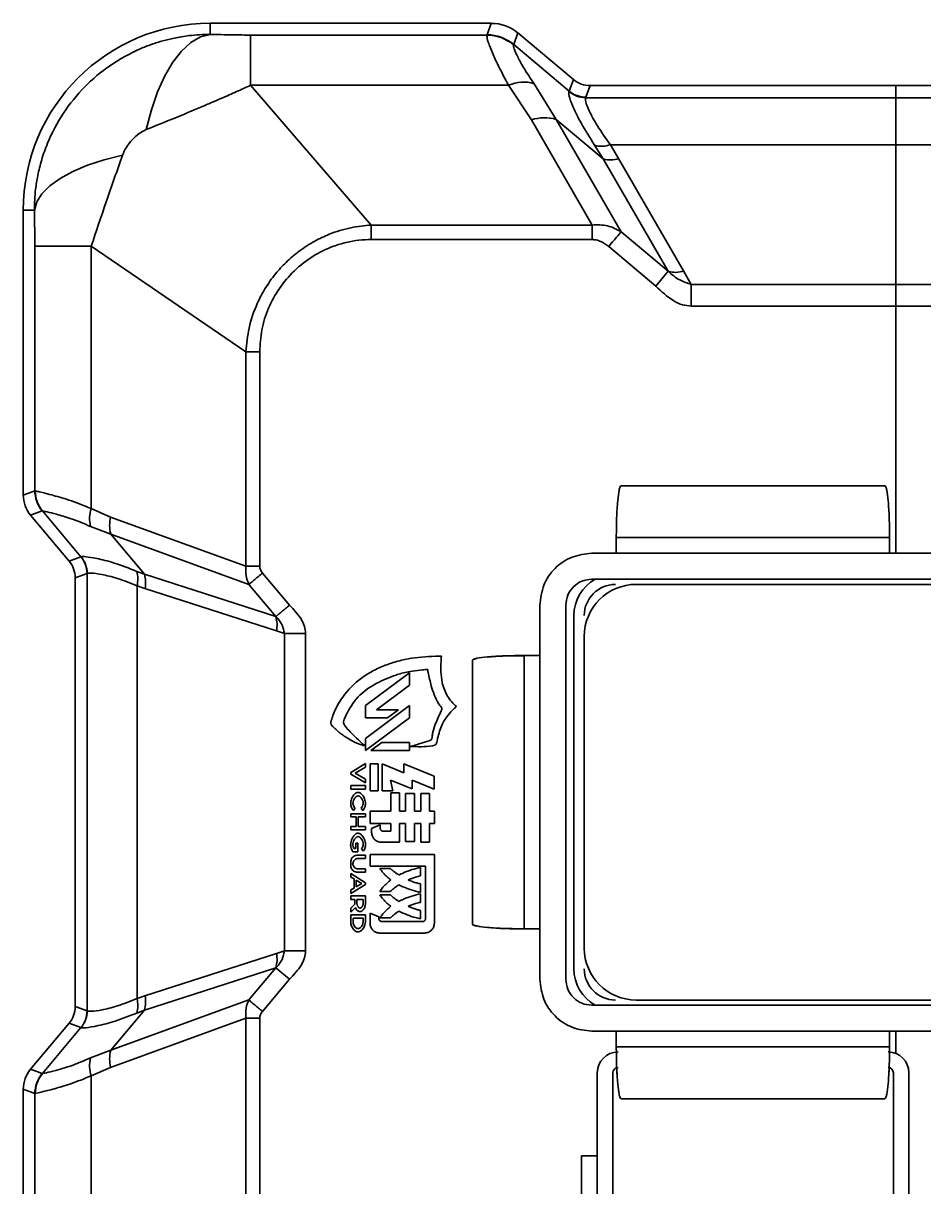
# Model space of a CAD drawing. Header units: millimetres. Extents: x 0 to 420, y 0 to 297.
# Drawn here: x 259.477 to 260.344, y 150.618 to 151.737 of the extents above; entities that cross this region are included whole.
import ezdxf

# ---------------------------------------------------------------- set-up
doc = ezdxf.new("R2010")
doc.units = ezdxf.units.MM

msp = doc.modelspace()

# ---------------------------------------------------------------- linework, layer by layer
at = {"color": 7, "linetype": 'Continuous', "lineweight": 35}
for p, q in [((259.657, 151.7266), (259.657, 151.7373)), ((259.9275, 151.7373), (259.657, 151.7373)), ((259.9234, 151.7262), (259.9275, 151.7373)), ((259.9491, 151.7168), (259.9532, 151.728)), ((260.0066, 151.6831), (259.9532, 151.728)), ((259.6959, 151.7259), (259.9233, 151.7259)), ((259.9234, 151.7262), (259.9233, 151.7259)), ((259.9491, 151.7168), (259.949, 151.7165)), ((260.0025, 151.672), (259.9491, 151.7168)), ((260.0025, 151.672), (260.0066, 151.6831)), ((259.812, 151.5431), (259.6959, 151.6776)), ((259.9441, 151.6776), (259.6959, 151.6776)), ((259.9661, 151.6443), (259.9441, 151.6776)), ((259.9899, 151.6448), (259.9688, 151.6791)), ((260.0023, 151.6716), (260.0025, 151.672)), ((260.0186, 151.6662), (260.0226, 151.6773)), ((260.0226, 151.6773), (260.317, 151.6773)), ((260.6115, 151.6773), (260.317, 151.6773)), ((260.317, 151.6657), (260.317, 151.6773)), ((260.317, 151.6773), (260.317, 151.6657)), ((260.0186, 151.6662), (260.0183, 151.6657)), ((260.317, 151.6657), (260.0183, 151.6657)), ((260.6158, 151.6657), (260.317, 151.6657)), ((260.317, 151.6204), (260.317, 151.6657)), ((260.317, 151.6657), (260.317, 151.6204)), ((260.0245, 151.5431), (259.9661, 151.6443)), ((260.0524, 151.5366), (259.9899, 151.6448)), ((260.0353, 151.6068), (259.9899, 151.6448)), ((260.0353, 151.6068), (260.027, 151.6199)), ((260.0421, 151.6204), (260.0501, 151.6071)), ((260.317, 151.6204), (260.0421, 151.6204)), ((260.317, 151.6204), (260.592, 151.6204)), ((260.317, 151.486), (260.317, 151.6204)), ((260.317, 151.6204), (260.317, 151.486)), ((260.0977, 151.4986), (260.0353, 151.6068)), ((260.0501, 151.6071), (260.1126, 151.4989)), ((259.477, 151.5573), (259.477, 151.2832)), ((259.4877, 151.5573), (259.477, 151.5573)), ((259.812, 151.5292), (259.812, 151.5431)), ((260.0245, 151.5431), (259.812, 151.5431)), ((260.0245, 151.5292), (260.0245, 151.5431)), ((260.0977, 151.4986), (260.0524, 151.5366)), ((260.0245, 151.5292), (259.812, 151.5292)), ((259.5425, 151.5227), (259.4882, 151.5227)), ((259.4882, 151.2873), (259.4882, 151.5227)), ((259.6914, 151.4212), (259.5425, 151.5227)), ((259.5425, 151.5227), (259.5425, 151.2703)), ((260.0858, 151.4844), (260.0405, 151.5224)), ((260.0858, 151.4844), (260.0977, 151.4986)), ((260.1126, 151.4989), (260.12, 151.486)), ((260.12, 151.4651), (260.12, 151.486)), ((260.317, 151.486), (260.12, 151.486)), ((260.317, 151.4651), (260.317, 151.486)), ((260.514, 151.486), (260.317, 151.486)), ((260.317, 151.486), (260.317, 151.4651)), ((260.317, 151.4651), (260.12, 151.4651)), ((260.317, 151.4651), (260.317, 151.2273)), ((260.514, 151.4651), (260.317, 151.4651)), ((260.317, 151.2273), (260.317, 151.4651)), ((259.7046, 151.4212), (259.6914, 151.4212)), ((259.6914, 151.4212), (259.6914, 151.2147)), ((259.7046, 151.4212), (259.7046, 151.2147)), ((260.3062, 151.2923), (260.0524, 151.2923)), ((259.4882, 151.2873), (259.477, 151.2832)), ((259.4882, 151.2873), (259.4886, 151.2872)), ((259.4841, 151.2639), (259.4952, 151.268)), ((259.4952, 151.268), (259.4955, 151.268)), ((259.4955, 151.268), (259.5326, 151.2238)), ((259.5425, 151.2703), (259.5611, 151.2621)), ((259.4841, 151.2639), (259.5212, 151.2197)), ((259.5611, 151.2621), (259.6914, 151.2147)), ((259.5612, 151.2456), (259.5417, 151.253)), ((259.6942, 151.1972), (259.5612, 151.2456)), ((259.5612, 151.2456), (259.5936, 151.207)), ((260.0478, 151.2423), (260.3108, 151.2423)), ((260.0478, 151.2423), (260.0478, 151.2273)), ((260.3108, 151.2423), (260.3108, 151.2273)), ((259.5212, 151.2197), (259.5326, 151.2238)), ((259.5326, 151.2238), (259.5327, 151.2239)), ((260.0243, 151.2273), (260.5943, 151.2273)), ((259.6914, 151.2147), (259.7046, 151.2147)), ((259.527, 151.2036), (259.5384, 151.2078)), ((259.527, 151.2036), (259.527, 150.791)), ((259.5385, 151.2078), (259.5384, 151.2078)), ((259.5385, 151.2078), (259.5385, 150.7868)), ((259.5864, 151.2098), (259.5936, 151.207)), ((259.5936, 151.207), (259.7202, 151.1663)), ((259.7073, 151.2082), (259.7333, 151.1773)), ((260.5943, 151.2023), (260.0243, 151.2023)), ((259.5867, 151.1959), (259.5867, 150.7987)), ((259.5942, 151.1932), (259.5867, 151.1959)), ((259.7207, 151.1525), (259.5942, 151.1932)), ((259.6942, 151.1972), (259.7202, 151.1663)), ((260.567, 151.1973), (260.067, 151.1973)), ((259.9743, 150.8173), (259.9743, 151.1773)), ((259.9993, 151.1773), (259.9993, 150.8173)), ((260.007, 150.8273), (260.007, 151.1673)), ((259.7284, 151.1501), (259.7207, 151.1525)), ((259.7488, 151.1501), (259.7284, 151.1501)), ((259.7284, 151.1501), (259.7284, 150.8445)), ((259.7488, 151.1501), (259.7488, 150.8445)), ((260.017, 151.1473), (260.017, 150.8473)), ((259.9093, 151.1242), (259.9093, 150.8705)), ((259.9593, 150.8658), (259.9593, 151.1288)), ((259.9593, 151.1288), (259.9743, 151.1288)), ((259.8063, 151.0807), (259.8489, 151.1122)), ((259.8489, 151.1122), (259.8489, 151.1004)), ((259.8489, 151.1004), (259.817, 151.0767)), ((259.8063, 151.0491), (259.8489, 151.0807)), ((259.8063, 151.0688), (259.8063, 151.0807)), ((259.8489, 151.0807), (259.8489, 151.0688)), ((259.8489, 151.0688), (259.8063, 151.0373)), ((259.8276, 151.0688), (259.8063, 151.0688)), ((259.817, 151.0767), (259.8383, 151.0767)), ((259.8383, 151.0767), (259.8276, 151.0688)), ((259.8063, 151.0373), (259.8063, 151.0491)), ((259.8116, 151.0373), (259.8223, 151.0451)), ((259.8223, 151.0451), (259.8489, 151.0451)), ((259.8489, 151.0451), (259.8489, 151.0373)), ((259.8489, 151.0373), (259.8116, 151.0373)), ((259.7923, 151.0164), (259.8063, 151.025)), ((259.8063, 151.0215), (259.7964, 151.0156)), ((259.8063, 151.025), (259.8063, 151.0215)), ((259.8109, 151.0247), (259.8185, 151.0247)), ((259.8109, 150.9987), (259.8109, 151.0247)), ((259.8185, 151.0247), (259.8185, 150.9987)), ((259.8226, 151.0247), (259.8434, 151.0159)), ((259.8226, 150.9987), (259.8226, 151.0247)), ((259.8434, 151.0247), (259.8725, 151.0127)), ((259.8434, 151.0159), (259.8434, 151.0247)), ((259.7923, 151.0148), (259.7923, 151.0164)), ((259.8063, 151.0062), (259.7923, 151.0148)), ((259.7964, 151.0156), (259.8063, 151.0097)), ((259.8725, 151.0127), (259.8725, 151.0001)), ((259.7923, 151.0036), (259.8063, 151.0036)), ((259.7923, 151.0003), (259.7923, 151.0036)), ((259.8063, 151.0003), (259.7923, 151.0003)), ((259.8063, 151.0097), (259.8063, 151.0062)), ((259.8063, 151.0036), (259.8063, 151.0003)), ((259.8185, 150.9987), (259.8109, 150.9987)), ((259.8328, 150.9987), (259.8226, 150.9987)), ((259.8304, 151.0089), (259.8328, 150.9987)), ((259.8512, 151.0004), (259.8304, 151.0089)), ((259.8512, 151.0089), (259.8512, 151.0004)), ((259.8725, 151.0001), (259.8512, 151.0089)), ((259.8307, 150.9968), (259.8391, 150.9968)), ((259.8307, 150.9791), (259.8307, 150.9968)), ((259.8391, 150.9968), (259.8391, 150.9791)), ((259.8449, 150.996), (259.8536, 150.996)), ((259.8449, 150.9791), (259.8449, 150.996)), ((259.8536, 150.996), (259.8536, 150.9791)), ((259.8597, 150.9961), (259.8681, 150.9961)), ((259.8597, 150.9791), (259.8597, 150.9961)), ((259.8681, 150.9961), (259.8681, 150.9791)), ((259.7923, 150.9766), (259.8063, 150.9766)), ((259.7923, 150.9735), (259.7923, 150.9766)), ((259.7964, 150.9821), (259.7949, 150.9796)), ((259.8038, 150.9796), (259.8022, 150.9821)), ((259.8063, 150.9766), (259.8063, 150.9735)), ((259.8109, 150.9791), (259.8307, 150.9791)), ((259.8109, 150.9672), (259.8109, 150.9791)), ((259.8391, 150.9791), (259.8449, 150.9791)), ((259.8536, 150.9791), (259.8597, 150.9791)), ((259.8681, 150.9791), (259.873, 150.9791)), ((259.873, 150.9791), (259.873, 150.9672)), ((259.7973, 150.9735), (259.7923, 150.9735)), ((259.7973, 150.9642), (259.7973, 150.9735)), ((259.7994, 150.9735), (259.7994, 150.9642)), ((259.8063, 150.9735), (259.7994, 150.9735)), ((259.8307, 150.9672), (259.8109, 150.9672)), ((259.8123, 150.9623), (259.8207, 150.966)), ((259.8207, 150.966), (259.8207, 150.9625)), ((259.8307, 150.9599), (259.8307, 150.9672)), ((259.8391, 150.9672), (259.8391, 150.9492)), ((259.8449, 150.9672), (259.8391, 150.9672)), ((259.8449, 150.95), (259.8449, 150.9672)), ((259.8536, 150.9672), (259.8536, 150.95)), ((259.8597, 150.9672), (259.8536, 150.9672)), ((259.8597, 150.9492), (259.8597, 150.9672)), ((259.8681, 150.9672), (259.8681, 150.9492)), ((259.873, 150.9672), (259.8681, 150.9672)), ((259.7923, 150.9642), (259.7973, 150.9642)), ((259.7923, 150.9611), (259.7923, 150.9642)), ((259.8063, 150.9611), (259.7923, 150.9611)), ((259.7994, 150.9642), (259.8063, 150.9642)), ((259.8063, 150.9642), (259.8063, 150.9611)), ((259.8123, 150.9585), (259.8123, 150.9623)), ((259.8231, 150.9599), (259.8307, 150.9599)), ((259.7954, 150.9432), (259.7972, 150.9432)), ((259.7972, 150.9484), (259.7992, 150.9484)), ((259.7972, 150.9432), (259.7972, 150.9484)), ((259.7992, 150.9484), (259.7992, 150.94)), ((259.8044, 150.9406), (259.8027, 150.9427)), ((259.8391, 150.9492), (259.8217, 150.9492)), ((259.8536, 150.95), (259.8449, 150.95)), ((259.8681, 150.9492), (259.8597, 150.9492)), ((259.7992, 150.94), (259.7942, 150.94)), ((259.7979, 150.9366), (259.8063, 150.9366)), ((259.8063, 150.9334), (259.7985, 150.9334)), ((259.8063, 150.9366), (259.8063, 150.9334)), ((259.8109, 150.9261), (259.8109, 150.9372)), ((259.8109, 150.9372), (259.8727, 150.9372)), ((259.8727, 150.9372), (259.8727, 150.8712)), ((259.8063, 150.9205), (259.7979, 150.9205)), ((259.7985, 150.9236), (259.8063, 150.9236)), ((259.8063, 150.9236), (259.8063, 150.9205)), ((259.8642, 150.9261), (259.8109, 150.9261)), ((259.8202, 150.924), (259.8304, 150.924)), ((259.8595, 150.9249), (259.8595, 150.9167)), ((259.8642, 150.8756), (259.8642, 150.9261)), ((259.7923, 150.919), (259.8063, 150.9102)), ((259.7923, 150.9156), (259.7923, 150.919)), ((259.7954, 150.9138), (259.7923, 150.9156)), ((259.7954, 150.9051), (259.7954, 150.9138)), ((259.7974, 150.9062), (259.7974, 150.9126)), ((259.7974, 150.9126), (259.8029, 150.9094)), ((259.8029, 150.9094), (259.7974, 150.9062)), ((259.8063, 150.9102), (259.8063, 150.9086)), ((259.8595, 150.9091), (259.8595, 150.9009)), ((259.8063, 150.9086), (259.7923, 150.8998)), ((259.7923, 150.9032), (259.7954, 150.9051)), ((259.7923, 150.8998), (259.7923, 150.9032)), ((259.8304, 150.9018), (259.8202, 150.9018)), ((259.8202, 150.8986), (259.8304, 150.8986)), ((259.8595, 150.8995), (259.8595, 150.8913)), ((259.7923, 150.8975), (259.8063, 150.8975)), ((259.7923, 150.8942), (259.7923, 150.8975)), ((259.7962, 150.8942), (259.7923, 150.8942)), ((259.7923, 150.8857), (259.7962, 150.8895)), ((259.7962, 150.8904), (259.7962, 150.8942)), ((259.7982, 150.8942), (259.8042, 150.8942)), ((259.7982, 150.8905), (259.7982, 150.8942)), ((259.8042, 150.8942), (259.8042, 150.89)), ((259.8063, 150.8975), (259.8063, 150.8895)), ((259.7967, 150.8863), (259.7923, 150.8818)), ((259.7923, 150.8818), (259.7923, 150.8857)), ((259.7923, 150.8792), (259.8063, 150.8792)), ((259.7923, 150.8715), (259.7923, 150.8792)), ((259.7945, 150.8718), (259.7945, 150.876)), ((259.7945, 150.876), (259.8041, 150.876)), ((259.8041, 150.876), (259.8041, 150.8721)), ((259.8063, 150.8792), (259.8063, 150.8721)), ((259.8109, 150.8809), (259.8193, 150.8774)), ((259.8109, 150.8712), (259.8109, 150.8809)), ((259.8193, 150.8774), (259.8193, 150.8756)), ((259.8304, 150.8764), (259.8202, 150.8764)), ((259.8595, 150.8836), (259.8595, 150.8755)), ((259.822, 150.8728), (259.8615, 150.8728)), ((259.9093, 150.8704), (259.9093, 150.8705)), ((259.9593, 150.8658), (259.9743, 150.8658)), ((259.9593, 150.8658), (259.9743, 150.8658)), ((259.8632, 150.8618), (259.8202, 150.8618)), ((259.5942, 150.8014), (259.7207, 150.8421)), ((259.7207, 150.8421), (259.7284, 150.8445)), ((259.7488, 150.8445), (259.7284, 150.8445)), ((259.5936, 150.7876), (259.7202, 150.8283)), ((259.7202, 150.8283), (259.6942, 150.7974)), ((259.7333, 150.8173), (259.7202, 150.8283)), ((259.7333, 150.8173), (259.7073, 150.7864)), ((259.6942, 150.7974), (259.5612, 150.749)), ((259.5867, 150.7987), (259.5942, 150.8014)), ((260.067, 150.7973), (260.567, 150.7973)), ((259.527, 150.791), (259.5384, 150.7868)), ((259.5385, 150.7868), (259.5384, 150.7868)), ((259.5612, 150.749), (259.5936, 150.7876)), ((259.5936, 150.7876), (259.5864, 150.7848)), ((260.5943, 150.7923), (260.0243, 150.7923)), ((259.5212, 150.7749), (259.4841, 150.7307)), ((259.5212, 150.7749), (259.5326, 150.7708)), ((259.6914, 150.7799), (259.5611, 150.7325)), ((259.6914, 150.7799), (259.6914, 150.5734)), ((259.7046, 150.7799), (259.7046, 150.5734)), ((259.5326, 150.7708), (259.4955, 150.7266)), ((259.5327, 150.7707), (259.5326, 150.7708)), ((260.5943, 150.7673), (260.0243, 150.7673)), ((260.0478, 150.7523), (260.0478, 150.7673)), ((260.3108, 150.7523), (260.3108, 150.7673)), ((260.317, 150.7673), (260.317, 150.7458)), ((260.317, 150.7458), (260.317, 150.7673)), ((259.5612, 150.749), (259.5417, 150.7416)), ((260.0479, 150.747), (260.0478, 150.7523)), ((260.3108, 150.7523), (260.0478, 150.7523)), ((260.3108, 150.7523), (260.3107, 150.7456)), ((259.4952, 150.7266), (259.4841, 150.7307)), ((259.5611, 150.7325), (259.5425, 150.7243)), ((259.4955, 150.7266), (259.4952, 150.7266)), ((259.5425, 150.7243), (259.5425, 150.4719)), ((260.0295, 150.7273), (260.0295, 150.5673)), ((260.0445, 150.7273), (260.0445, 150.5673)), ((260.3145, 150.5673), (260.3145, 150.7273)), ((260.3295, 150.5673), (260.3295, 150.7273)), ((259.4882, 150.7073), (259.477, 150.7114)), ((259.477, 150.7114), (259.477, 150.4373)), ((259.4882, 150.4719), (259.4882, 150.7073)), ((259.4886, 150.7073), (259.4882, 150.7073)), ((260.0524, 150.7023), (260.3062, 150.7023)), ((260.0145, 150.6473), (260.0145, 150.3623)), ((260.0295, 150.6473), (260.0145, 150.6473))]:
    msp.add_line(p, q, dxfattribs=at)
at = {"color": 7, "linetype": 'Continuous', "lineweight": 35, "flags": 128}
for points in [[(259.5954, 151.635), (259.6004, 151.6539), (259.6064, 151.6712), (259.6133, 151.6866), (259.6211, 151.6998), (259.6295, 151.7106), (259.6384, 151.7188), (259.6476, 151.7241), (259.657, 151.7266)], [(259.5726, 151.6104), (259.555, 151.6059), (259.5389, 151.6006), (259.5246, 151.5945), (259.5125, 151.5879), (259.5025, 151.5807), (259.495, 151.5731), (259.49, 151.5653), (259.4877, 151.5573)], [(260.0405, 151.5224), (260.0424, 151.5247), (260.0442, 151.5269), (260.046, 151.529), (260.0477, 151.531), (260.0492, 151.5328), (260.0505, 151.5343), (260.0516, 151.5356), (260.0524, 151.5366)]]:
    msp.add_lwpolyline(points, dxfattribs=at)
at = {"color": 7, "linetype": 'Continuous', "lineweight": 35}
for centre, radius, start, end in [((259.657, 151.5573), 0.18, 90, 180), ((259.9232, 151.6858), 0.0401, 50.0076, 89.8731), ((259.9234, 151.6861), 0.0401, 50.0586, 89.9414), ((259.9585, 151.6453), 0.0354, 73.0377, 113.8627), ((260.0184, 151.6907), 0.025, 229.9679, 269.8339), ((260.0186, 151.6912), 0.025, 230.0586, 269.9414), ((259.9788, 151.6063), 0.0401, 73.9657, 108.5164), ((260.0337, 151.643), 0.024, 253.7993, 290.3661), ((260.0422, 151.6309), 0.0251, 253.9657, 288.5164), ((260.1047, 151.5227), 0.0251, 253.9657, 288.5164), ((259.5182, 151.2873), 0.03, 180.0586, 219.9414), ((259.5186, 151.2872), 0.03, 179.859, 219.7499), ((259.5739, 151.2602), 0.033, 162.1572, 192.5019), ((259.5965, 151.2542), 0.0363, 167.3368, 193.5701), ((259.5134, 151.2077), 0.025, 0.0586, 39.9414), ((259.5135, 151.2078), 0.025, 0.0933, 39.9643), ((259.5581, 151.2023), 0.0292, 347.3355, 15.0062), ((259.5646, 151.1989), 0.0302, 349.2034, 15.5503), ((260.047, 151.1673), 0.04, 118.955, 180), ((260.067, 151.1473), 0.05, 90, 180), ((260.047, 151.1673), 0.03, 90, 180), ((259.6911, 151.1582), 0.0302, 349.2033, 15.5504), ((259.6911, 150.8364), 0.0302, 344.4498, 10.7965), ((260.067, 150.8473), 0.05, 180, 270), ((260.047, 150.8273), 0.04, 180, 241.045), ((260.047, 150.8273), 0.03, 180, 270), ((259.5581, 150.7923), 0.0292, 344.9938, 12.6645), ((259.5646, 150.7957), 0.0302, 344.4497, 10.7966), ((259.5134, 150.7869), 0.025, 320.0586, 359.9414), ((259.5135, 150.7868), 0.025, 320.0357, 359.9067), ((259.5739, 150.7344), 0.033, 167.4981, 197.8428), ((259.5965, 150.7404), 0.0363, 166.4299, 192.6632), ((260.0495, 150.7273), 0.02, 90, 180), ((260.3095, 150.7273), 0.02, 0, 90), ((260.0495, 150.7273), 0.005, 90, 180), ((260.3095, 150.7273), 0.005, 0, 90), ((259.5182, 150.7073), 0.03, 140.0586, 179.9414), ((259.5186, 150.7074), 0.03, 140.2501, 180.141)]:
    msp.add_arc(centre, radius, start, end, dxfattribs=at)
for centre, major_axis, start_param, end_param in [((259.9275, 151.6972), (0.0137, 0.0376), 5.934618, 6.631752), ((260.0227, 151.7023), (0.0086, 0.0235), 2.793026, 3.49016), ((259.5071, 151.2832), (0.0282, 0.0103), 2.793026, 3.49016), ((259.502, 151.2036), (0.0235, 0.0086), 5.934618, 6.631752), ((259.502, 150.791), (-0.0235, 0.0086), 2.793026, 3.49016), ((259.5071, 150.7114), (-0.0282, 0.0103), 5.934618, 6.631752)]:
    msp.add_ellipse(centre, major_axis=major_axis, ratio=0.998448, start_param=start_param, end_param=end_param, dxfattribs=at)
for points, knots in [([(259.4877, 151.5573), (259.4879, 151.5641), (259.4883, 151.5753), (259.491, 151.5915), (259.4946, 151.6063), (259.5019, 151.6269), (259.5148, 151.6512), (259.5353, 151.6766), (259.5604, 151.6977), (259.583, 151.7102), (259.6004, 151.7171), (259.6113, 151.7205), (259.6234, 151.7234), (259.6386, 151.726), (259.6502, 151.7264), (259.657, 151.7266)], [0, 0, 0, 0, 0.076443, 0.126237, 0.185346, 0.248673, 0.371897, 0.493418, 0.615548, 0.739261, 0.783292, 0.826338, 0.868398, 0.923222, 1, 1, 1, 1]), ([(259.657, 151.7266), (259.666, 151.7264), (259.6772, 151.7261), (259.69, 151.726), (259.6939, 151.7259), (259.6954, 151.7259), (259.6959, 151.7259)], [0, 0, 0, 0, 0.712288, 0.891315, 0.960245, 1, 1, 1, 1]), ([(259.6959, 151.7257), (259.6958, 151.7257), (259.6957, 151.7258), (259.695, 151.7258), (259.6943, 151.7259), (259.6937, 151.7259)], [0, 0, 0, 0, 0.207126, 0.438229, 1, 1, 1, 1]), ([(259.6959, 151.6776), (259.6959, 151.6843), (259.6959, 151.6979), (259.6959, 151.7126), (259.6959, 151.7228), (259.6959, 151.7249), (259.6959, 151.7259)], [0, 0, 0, 0, 0.247804, 0.5, 0.752196, 1, 1, 1, 1]), ([(259.9441, 151.6776), (259.9407, 151.684), (259.934, 151.6966), (259.9274, 151.7115), (259.9233, 151.7224), (259.9233, 151.7247), (259.9233, 151.7259)], [0, 0, 0, 0, 0.2451288, 0.4803077, 0.7390856, 1, 1, 1, 1]), ([(259.949, 151.7165), (259.9489, 151.7156), (259.9488, 151.7137), (259.9527, 151.7051), (259.9589, 151.6937), (259.9654, 151.684), (259.9688, 151.6791)], [0, 0, 0, 0, 0.267138, 0.52122, 0.755952, 1, 1, 1, 1]), ([(259.6959, 151.6776), (259.6914, 151.6756), (259.6824, 151.6715), (259.6697, 151.6659), (259.6581, 151.6609), (259.643, 151.6544), (259.6219, 151.6457), (259.6045, 151.6387), (259.5954, 151.635)], [0, 0, 0, 0, 0.140816, 0.284488, 0.382285, 0.482496, 0.729213, 1, 1, 1, 1]), ([(260.027, 151.6199), (260.0225, 151.6271), (260.0136, 151.6412), (260.0058, 151.6573), (260.0017, 151.6683), (260.0021, 151.6705), (260.0023, 151.6716)], [0, 0, 0, 0, 0.264309, 0.514931, 0.766931, 1, 1, 1, 1]), ([(260.0183, 151.6657), (260.0181, 151.6647), (260.0176, 151.6627), (260.0215, 151.6531), (260.029, 151.639), (260.0377, 151.6267), (260.0421, 151.6204)], [0, 0, 0, 0, 0.24021, 0.485805, 0.736712, 1, 1, 1, 1]), ([(259.5954, 151.635), (259.5931, 151.6338), (259.5881, 151.6312), (259.5817, 151.6252), (259.5761, 151.6182), (259.5737, 151.6129), (259.5726, 151.6104)], [0, 0, 0, 0, 0.2284645, 0.4906723, 0.7577382, 1, 1, 1, 1]), ([(259.5726, 151.6104), (259.5673, 151.5954), (259.5569, 151.5661), (259.5472, 151.5369), (259.5425, 151.5227)], [0, 0, 0, 0, 0.513929, 1, 1, 1, 1]), ([(259.4882, 151.5227), (259.4882, 151.5254), (259.4881, 151.5321), (259.488, 151.5437), (259.4878, 151.5524), (259.4877, 151.5573)], [0, 0, 0, 0, 0.226599, 0.561025, 1, 1, 1, 1]), ([(259.812, 151.5431), (259.8054, 151.5425), (259.7916, 151.5411), (259.7733, 151.5353), (259.7568, 151.5276), (259.7427, 151.5186), (259.7302, 151.5078), (259.719, 151.4957), (259.7097, 151.4824), (259.7006, 151.465), (259.6936, 151.4448), (259.6921, 151.4288), (259.6914, 151.4212)], [0, 0, 0, 0, 0.105818, 0.221247, 0.303726, 0.397637, 0.486458, 0.56599, 0.660847, 0.744444, 0.877991, 1, 1, 1, 1]), ([(260.0524, 151.5366), (260.0482, 151.5389), (260.0396, 151.5435), (260.0296, 151.5433), (260.0245, 151.5431)], [0, 0, 0, 0, 0.4923968, 1, 1, 1, 1]), ([(259.812, 151.5292), (259.808, 151.529), (259.8, 151.5288), (259.7878, 151.5266), (259.7726, 151.522), (259.7552, 151.5135), (259.7375, 151.4996), (259.7231, 151.4826), (259.7125, 151.4633), (259.7058, 151.4426), (259.705, 151.4282), (259.7046, 151.4212)], [0, 0, 0, 0, 0.070722, 0.143758, 0.21913, 0.352151, 0.485358, 0.616819, 0.745052, 0.874872, 1, 1, 1, 1]), ([(260.0405, 151.5224), (260.038, 151.5242), (260.0344, 151.5269), (260.0287, 151.5289), (260.0259, 151.5291), (260.0245, 151.5292)], [0, 0, 0, 0, 0.51551, 0.767405, 1, 1, 1, 1]), ([(260.12, 151.486), (260.1162, 151.4872), (260.1079, 151.4898), (260.1013, 151.4955), (260.0977, 151.4986)], [0, 0, 0, 0, 0.462726, 1, 1, 1, 1]), ([(260.12, 151.4651), (260.1172, 151.4654), (260.1113, 151.4659), (260.099, 151.4719), (260.0913, 151.4792), (260.0858, 151.4844)], [0, 0, 0, 0, 0.211639, 0.442849, 1, 1, 1, 1]), ([(260.0524, 151.2923), (260.0521, 151.292), (260.0514, 151.2915), (260.0503, 151.2871), (260.0493, 151.28), (260.0486, 151.27), (260.048, 151.2584), (260.0479, 151.2487), (260.0478, 151.2423)], [0, 0, 0, 0, 0.157309, 0.270586, 0.50035, 0.630794, 0.757716, 1, 1, 1, 1]), ([(260.3062, 151.2923), (260.3066, 151.292), (260.3073, 151.2915), (260.3084, 151.2871), (260.3094, 151.28), (260.3101, 151.27), (260.3107, 151.2584), (260.3108, 151.2487), (260.3108, 151.2423)], [0, 0, 0, 0, 0.157309, 0.270586, 0.50035, 0.630794, 0.757716, 1, 1, 1, 1]), ([(260.3108, 151.2423), (260.3108, 151.2487), (260.3107, 151.2584), (260.3101, 151.27), (260.3094, 151.28), (260.3084, 151.2871), (260.3073, 151.2915), (260.3066, 151.292), (260.3062, 151.2923)], [0, 0, 0, 0, 0.242279, 0.369202, 0.49965, 0.729414, 0.842683, 1, 1, 1, 1]), ([(259.4886, 151.2872), (259.4894, 151.2871), (259.4911, 151.2867), (259.4967, 151.2854), (259.5037, 151.2836), (259.5119, 151.2813), (259.5238, 151.2776), (259.5349, 151.2733), (259.5425, 151.2703)], [0, 0, 0, 0, 0.166395, 0.326802, 0.479925, 0.610174, 0.735331, 1, 1, 1, 1]), ([(259.5417, 151.253), (259.5384, 151.2545), (259.5319, 151.2573), (259.5232, 151.2605), (259.5155, 151.263), (259.5071, 151.2653), (259.4991, 151.2673), (259.4967, 151.2677), (259.4955, 151.268)], [0, 0, 0, 0, 0.1289949, 0.2604651, 0.3866644, 0.5150401, 0.7527723, 1, 1, 1, 1]), ([(259.5327, 151.2239), (259.5338, 151.224), (259.5361, 151.2243), (259.5474, 151.2224), (259.5639, 151.2185), (259.5788, 151.2128), (259.5864, 151.2098)], [0, 0, 0, 0, 0.247443, 0.48656, 0.74027, 1, 1, 1, 1]), ([(259.6914, 151.2147), (259.6912, 151.2117), (259.6909, 151.2055), (259.6931, 151.2), (259.6942, 151.1972)], [0, 0, 0, 0, 0.487848, 1, 1, 1, 1]), ([(259.7073, 151.2082), (259.7065, 151.2092), (259.7055, 151.2107), (259.7047, 151.213), (259.7046, 151.2141), (259.7046, 151.2147)], [0, 0, 0, 0, 0.521782, 0.769325, 1, 1, 1, 1]), ([(259.5867, 151.1959), (259.5801, 151.1985), (259.5669, 151.2037), (259.5523, 151.207), (259.5418, 151.2085), (259.5397, 151.208), (259.5385, 151.2078)], [0, 0, 0, 0, 0.249344, 0.499045, 0.737295, 1, 1, 1, 1]), ([(259.7073, 151.2082), (259.706, 151.2071), (259.7034, 151.205), (259.6997, 151.2019), (259.6964, 151.1991), (259.6949, 151.1979), (259.6942, 151.1972)], [0, 0, 0, 0, 0.245849, 0.500001, 0.754152, 1, 1, 1, 1]), ([(259.7333, 151.1773), (259.732, 151.1762), (259.7293, 151.174), (259.7257, 151.1709), (259.7224, 151.1682), (259.7209, 151.1669), (259.7202, 151.1663)], [0, 0, 0, 0, 0.245848, 0.5, 0.754152, 1, 1, 1, 1]), ([(259.7333, 151.1773), (259.7374, 151.1729), (259.7433, 151.1668), (259.7481, 151.157), (259.7485, 151.1523), (259.7488, 151.1501)], [0, 0, 0, 0, 0.558619, 0.78934, 1, 1, 1, 1]), ([(259.7202, 151.1663), (259.7214, 151.165), (259.7238, 151.1626), (259.7269, 151.1571), (259.7278, 151.1528), (259.7284, 151.1501)], [0, 0, 0, 0, 0.294463, 0.547852, 1, 1, 1, 1]), ([(259.7735, 151.0664), (259.774, 151.068), (259.7767, 151.0759), (259.7846, 151.0911), (259.7989, 151.1052), (259.8135, 151.1143), (259.8254, 151.1197), (259.8378, 151.1236), (259.855, 151.1274), (259.8682, 151.1279), (259.8771, 151.1283)], [0, 0, 0, 0, 0.03865, 0.194338, 0.392706, 0.493149, 0.593544, 0.693896, 0.794211, 1, 1, 1, 1]), ([(259.8771, 151.1283), (259.8773, 151.1283), (259.8777, 151.1283), (259.8785, 151.1282), (259.8791, 151.1282), (259.8795, 151.1281)], [0, 0, 0, 0, 0.252501, 0.504816, 1, 1, 1, 1]), ([(259.8795, 151.1281), (259.8794, 151.1265), (259.8787, 151.1181), (259.8789, 151.1072), (259.8828, 151.0939), (259.8875, 151.0858), (259.8924, 151.0811), (259.8939, 151.0797)], [0, 0, 0, 0, 0.095059, 0.477947, 0.614031, 0.878763, 1, 1, 1, 1]), ([(259.9593, 151.1288), (259.9529, 151.1288), (259.9432, 151.1287), (259.9316, 151.1281), (259.9217, 151.1274), (259.9145, 151.1264), (259.9101, 151.1253), (259.9096, 151.1246), (259.9093, 151.1242)], [0, 0, 0, 0, 0.242279, 0.369203, 0.49965, 0.729414, 0.842683, 1, 1, 1, 1]), ([(259.9093, 151.1241), (259.9096, 151.1245), (259.91, 151.1252), (259.9126, 151.1258), (259.9137, 151.126)], [0, 0, 0, 0, 0.581362, 1, 1, 1, 1]), ([(259.9239, 151.1274), (259.9265, 151.1276), (259.9315, 151.128), (259.9433, 151.1286), (259.953, 151.1287), (259.9593, 151.1287)], [0, 0, 0, 0, 0.261071, 0.515092, 1, 1, 1, 1]), ([(259.8382, 151.1109), (259.8366, 151.1103), (259.8287, 151.1076), (259.8179, 151.1029), (259.8067, 151.0957), (259.7962, 151.0867), (259.7901, 151.0764), (259.7861, 151.068), (259.7853, 151.0654), (259.7854, 151.0633), (259.7868, 151.0603), (259.7938, 151.0533), (259.8003, 151.047), (259.8054, 151.0421)], [0, 0, 0, 0, 0.048169, 0.241379, 0.33788, 0.433916, 0.639701, 0.675797, 0.701807, 0.718369, 0.734888, 0.796355, 1, 1, 1, 1]), ([(259.8664, 151.1155), (259.8647, 151.1153), (259.8598, 151.1149), (259.8525, 151.1141), (259.8448, 151.1126), (259.8404, 151.1115), (259.8382, 151.1109)], [0, 0, 0, 0, 0.174669, 0.524102, 0.761562, 1, 1, 1, 1]), ([(259.8668, 151.1124), (259.8667, 151.1128), (259.8666, 151.1135), (259.8665, 151.1145), (259.8664, 151.1151), (259.8664, 151.1155)], [0, 0, 0, 0, 0.400257, 0.699592, 1, 1, 1, 1]), ([(259.8796, 151.0787), (259.8786, 151.08), (259.8758, 151.0839), (259.8724, 151.091), (259.8692, 151.1009), (259.8677, 151.1081), (259.8668, 151.1124)], [0, 0, 0, 0, 0.137822, 0.39048, 0.642641, 1, 1, 1, 1]), ([(259.8939, 151.0797), (259.8927, 151.0786), (259.8871, 151.0737), (259.8798, 151.0638), (259.8771, 151.0537), (259.8759, 151.0492)], [0, 0, 0, 0, 0.138986, 0.611917, 1, 1, 1, 1]), ([(259.8794, 151.0756), (259.8796, 151.0761), (259.8799, 151.0768), (259.8799, 151.0777), (259.8798, 151.0783), (259.8797, 151.0786), (259.8796, 151.0787)], [0, 0, 0, 0, 0.465921, 0.719479, 0.884635, 1, 1, 1, 1]), ([(259.7749, 151.0605), (259.7744, 151.061), (259.7736, 151.0619), (259.7731, 151.0635), (259.7731, 151.065), (259.7734, 151.0659), (259.7735, 151.0664)], [0, 0, 0, 0, 0.319453, 0.543111, 0.766311, 1, 1, 1, 1]), ([(259.8704, 151.0489), (259.8705, 151.0506), (259.8711, 151.0553), (259.874, 151.0643), (259.8774, 151.0713), (259.8794, 151.0756)], [0, 0, 0, 0, 0.177002, 0.501951, 1, 1, 1, 1]), ([(259.8054, 151.0421), (259.8037, 151.0425), (259.7989, 151.0438), (259.7914, 151.0478), (259.7826, 151.0534), (259.7775, 151.0581), (259.7749, 151.0605)], [0, 0, 0, 0, 0.138868, 0.417722, 0.706333, 1, 1, 1, 1]), ([(259.8759, 151.0492), (259.8756, 151.0475), (259.8754, 151.0455), (259.8741, 151.0433), (259.8728, 151.0424), (259.8681, 151.0413), (259.8602, 151.041), (259.853, 151.0412), (259.8493, 151.0414)], [0, 0, 0, 0, 0.160025, 0.1969977, 0.234195, 0.3116862, 0.6494763, 1, 1, 1, 1]), ([(259.8493, 151.0414), (259.8509, 151.0418), (259.8541, 151.0427), (259.8603, 151.0444), (259.8648, 151.0458), (259.8677, 151.0466)], [0, 0, 0, 0, 0.261065, 0.522123, 1, 1, 1, 1]), ([(259.8677, 151.0466), (259.8682, 151.0469), (259.869, 151.0472), (259.8698, 151.0479), (259.8703, 151.0485), (259.8703, 151.0488), (259.8704, 151.0489)], [0, 0, 0, 0, 0.414045, 0.74912, 0.885678, 1, 1, 1, 1]), ([(259.7949, 150.9796), (259.7941, 150.9806), (259.7927, 150.9825), (259.792, 150.9861), (259.7925, 150.99), (259.794, 150.9932), (259.796, 150.9956), (259.7975, 150.9967), (259.799, 150.9971), (259.8003, 150.997), (259.8019, 150.9962), (259.804, 150.9942), (259.8058, 150.9908), (259.8067, 150.9867), (259.806, 150.983), (259.8048, 150.9808), (259.8039, 150.9798), (259.8038, 150.9796)], [0, 0, 0, 0, 0.08519, 0.168963, 0.246186, 0.360946, 0.418211, 0.462463, 0.491745, 0.521214, 0.557381, 0.617071, 0.720017, 0.827682, 0.905205, 0.982624, 1, 1, 1, 1]), ([(259.8022, 150.9821), (259.8027, 150.9827), (259.8037, 150.9839), (259.8043, 150.9861), (259.8041, 150.9886), (259.8032, 150.9908), (259.8018, 150.9925), (259.8006, 150.9934), (259.7996, 150.9937), (259.7986, 150.9937), (259.7974, 150.9931), (259.7961, 150.9917), (259.7948, 150.9895), (259.7942, 150.9868), (259.7947, 150.9844), (259.7956, 150.983), (259.7962, 150.9823), (259.7964, 150.9821)], [0, 0, 0, 0, 0.079836, 0.158698, 0.232948, 0.337554, 0.41275, 0.456024, 0.489191, 0.522624, 0.56103, 0.622793, 0.723203, 0.826712, 0.901133, 0.975506, 1, 1, 1, 1]), ([(259.7942, 150.94), (259.7935, 150.9415), (259.7921, 150.9442), (259.7921, 150.949), (259.7935, 150.9529), (259.7954, 150.9557), (259.7971, 150.9572), (259.7984, 150.9578), (259.7996, 150.9579), (259.8009, 150.9575), (259.8026, 150.9564), (259.8047, 150.9537), (259.8063, 150.95), (259.8066, 150.9458), (259.8057, 150.9427), (259.8048, 150.9412), (259.8044, 150.9406)], [0, 0, 0, 0, 0.120432, 0.213162, 0.331684, 0.413005, 0.455865, 0.488872, 0.514902, 0.540892, 0.583063, 0.658706, 0.781016, 0.867724, 0.954736, 1, 1, 1, 1]), ([(259.8027, 150.9427), (259.8032, 150.9434), (259.804, 150.9448), (259.8044, 150.9473), (259.8039, 150.9499), (259.8029, 150.952), (259.8016, 150.9535), (259.8006, 150.9543), (259.7996, 150.9546), (259.7986, 150.9545), (259.7975, 150.9539), (259.796, 150.9526), (259.7948, 150.9504), (259.7941, 150.9476), (259.7945, 150.9452), (259.7951, 150.9438), (259.7954, 150.9432)], [0, 0, 0, 0, 0.08987, 0.176538, 0.263027, 0.362446, 0.423179, 0.470099, 0.500982, 0.532068, 0.57022, 0.633522, 0.742023, 0.836258, 0.931198, 1, 1, 1, 1]), ([(259.8217, 150.9492), (259.8206, 150.9493), (259.8185, 150.9495), (259.8157, 150.9511), (259.8136, 150.9535), (259.8125, 150.9561), (259.8124, 150.9578), (259.8123, 150.9585)], [0, 0, 0, 0, 0.218278, 0.435149, 0.644163, 0.864466, 1, 1, 1, 1]), ([(259.8207, 150.9625), (259.8207, 150.9622), (259.8208, 150.9615), (259.8212, 150.9608), (259.8218, 150.9602), (259.8224, 150.9599), (259.8229, 150.9599), (259.8231, 150.9599)], [0, 0, 0, 0, 0.272758, 0.457842, 0.644353, 0.8509, 1, 1, 1, 1]), ([(259.7979, 150.9205), (259.7975, 150.9205), (259.7965, 150.9206), (259.7949, 150.9214), (259.7935, 150.9228), (259.7924, 150.925), (259.7921, 150.9282), (259.7922, 150.9314), (259.7933, 150.9341), (259.7948, 150.9356), (259.7965, 150.9364), (259.7975, 150.9365), (259.7979, 150.9366)], [0, 0, 0, 0, 0.057396, 0.142461, 0.228893, 0.320305, 0.471061, 0.658867, 0.756094, 0.853964, 0.944424, 1, 1, 1, 1]), ([(259.7985, 150.9334), (259.7982, 150.9334), (259.7974, 150.9333), (259.7962, 150.9326), (259.7951, 150.9314), (259.7944, 150.9297), (259.7943, 150.9279), (259.7948, 150.9263), (259.7958, 150.9249), (259.7969, 150.924), (259.7979, 150.9237), (259.7984, 150.9236), (259.7985, 150.9236)], [0, 0, 0, 0, 0.0751555, 0.16832, 0.2911242, 0.4158516, 0.5478502, 0.6614649, 0.788026, 0.8903814, 0.9675381, 1, 1, 1, 1]), ([(259.8309, 150.9129), (259.8296, 150.9139), (259.8269, 150.916), (259.8233, 150.9197), (259.8212, 150.9226), (259.8202, 150.924)], [0, 0, 0, 0, 0.322168, 0.658364, 1, 1, 1, 1]), ([(259.8304, 150.924), (259.8316, 150.9229), (259.8335, 150.9212), (259.8363, 150.9191), (259.8378, 150.9181), (259.8385, 150.9176)], [0, 0, 0, 0, 0.482099, 0.740834, 1, 1, 1, 1]), ([(259.8385, 150.9176), (259.84, 150.9183), (259.8441, 150.9203), (259.8511, 150.923), (259.8566, 150.9242), (259.8595, 150.9249)], [0, 0, 0, 0, 0.225098, 0.610129, 1, 1, 1, 1]), ([(259.8202, 150.9018), (259.8212, 150.9032), (259.8232, 150.9059), (259.8268, 150.9096), (259.8295, 150.9118), (259.8309, 150.9129)], [0, 0, 0, 0, 0.323845, 0.659773, 1, 1, 1, 1]), ([(259.8595, 150.9167), (259.8578, 150.9164), (259.855, 150.9157), (259.851, 150.9143), (259.8486, 150.9133), (259.8475, 150.9129)], [0, 0, 0, 0, 0.397021, 0.698347, 1, 1, 1, 1]), ([(259.8475, 150.9129), (259.849, 150.9123), (259.8517, 150.9112), (259.8557, 150.9099), (259.8582, 150.9094), (259.8595, 150.9091)], [0, 0, 0, 0, 0.3966683, 0.6972353, 1, 1, 1, 1]), ([(259.8309, 150.8875), (259.8296, 150.8885), (259.8269, 150.8906), (259.8233, 150.8943), (259.8212, 150.8971), (259.8202, 150.8986)], [0, 0, 0, 0, 0.323586, 0.659323, 1, 1, 1, 1]), ([(259.8385, 150.9082), (259.8372, 150.9072), (259.835, 150.9058), (259.8324, 150.9036), (259.8311, 150.9024), (259.8304, 150.9018)], [0, 0, 0, 0, 0.48414, 0.741719, 1, 1, 1, 1]), ([(259.8304, 150.8986), (259.8316, 150.8974), (259.8335, 150.8957), (259.8363, 150.8937), (259.8378, 150.8927), (259.8385, 150.8922)], [0, 0, 0, 0, 0.484106, 0.741689, 1, 1, 1, 1]), ([(259.8595, 150.9009), (259.8578, 150.9012), (259.8534, 150.9022), (259.8464, 150.9045), (259.8412, 150.9069), (259.8385, 150.9082)], [0, 0, 0, 0, 0.2252791, 0.6105552, 1, 1, 1, 1]), ([(259.8385, 150.8922), (259.84, 150.8929), (259.8441, 150.8949), (259.8511, 150.8976), (259.8566, 150.8989), (259.8595, 150.8995)], [0, 0, 0, 0, 0.225097, 0.610128, 1, 1, 1, 1]), ([(259.7962, 150.8895), (259.7962, 150.8896), (259.7962, 150.8897), (259.7962, 150.89), (259.7962, 150.8902), (259.7962, 150.8904)], [0, 0, 0, 0, 0.253407, 0.506797, 1, 1, 1, 1]), ([(259.8063, 150.8895), (259.8062, 150.8887), (259.806, 150.8868), (259.8049, 150.8847), (259.8035, 150.8832), (259.8024, 150.8825), (259.8014, 150.8823), (259.8002, 150.8825), (259.7988, 150.8832), (259.7974, 150.8845), (259.7969, 150.8857), (259.7967, 150.8863)], [0, 0, 0, 0, 0.147974, 0.353463, 0.450206, 0.530143, 0.591907, 0.65363, 0.750939, 0.887099, 1, 1, 1, 1]), ([(259.8042, 150.89), (259.8042, 150.8896), (259.8041, 150.8888), (259.8037, 150.888), (259.8034, 150.8874), (259.8031, 150.887), (259.8028, 150.8867), (259.8024, 150.8862), (259.8019, 150.8859), (259.8014, 150.8858), (259.8011, 150.8858), (259.8007, 150.8858), (259.8003, 150.886), (259.7999, 150.8863), (259.7996, 150.8866), (259.7994, 150.887), (259.7992, 150.8873), (259.799, 150.8877), (259.7988, 150.888), (259.7986, 150.8884), (259.7985, 150.8888), (259.7983, 150.8892), (259.7983, 150.8896), (259.7982, 150.89), (259.7982, 150.8903), (259.7982, 150.8905)], [0, 0, 0, 0, 0.104931, 0.188559, 0.230252, 0.271948, 0.313654, 0.355384, 0.425825, 0.468883, 0.490273, 0.510955, 0.563746, 0.591003, 0.644663, 0.671402, 0.698138, 0.751654, 0.778385, 0.805115, 0.858613, 0.885344, 0.912077, 0.955815, 1, 1, 1, 1]), ([(259.8202, 150.8764), (259.8212, 150.8777), (259.8232, 150.8805), (259.8268, 150.8842), (259.8295, 150.8864), (259.8309, 150.8875)], [0, 0, 0, 0, 0.322508, 0.65906, 1, 1, 1, 1]), ([(259.8595, 150.8913), (259.8578, 150.8909), (259.855, 150.8903), (259.851, 150.8889), (259.8486, 150.888), (259.8475, 150.8875)], [0, 0, 0, 0, 0.397481, 0.698479, 1, 1, 1, 1]), ([(259.8475, 150.8875), (259.849, 150.8869), (259.8517, 150.8857), (259.8557, 150.8844), (259.8582, 150.8839), (259.8595, 150.8836)], [0, 0, 0, 0, 0.395845, 0.696793, 1, 1, 1, 1]), ([(259.8193, 150.8756), (259.8194, 150.8753), (259.8194, 150.8746), (259.8199, 150.8737), (259.8207, 150.8731), (259.8214, 150.8729), (259.8218, 150.8729), (259.822, 150.8728)], [0, 0, 0, 0, 0.23459, 0.46963, 0.6837, 0.878789, 1, 1, 1, 1]), ([(259.8385, 150.8828), (259.8372, 150.8819), (259.835, 150.8804), (259.8324, 150.8782), (259.8311, 150.877), (259.8304, 150.8764)], [0, 0, 0, 0, 0.481223, 0.740091, 1, 1, 1, 1]), ([(259.8595, 150.8755), (259.8578, 150.8758), (259.8534, 150.8768), (259.8464, 150.8791), (259.8412, 150.8816), (259.8385, 150.8828)], [0, 0, 0, 0, 0.22528, 0.610558, 1, 1, 1, 1]), ([(259.8615, 150.8728), (259.8618, 150.8729), (259.8624, 150.8729), (259.8633, 150.8734), (259.8638, 150.8741), (259.8641, 150.8749), (259.8642, 150.8754), (259.8642, 150.8756)], [0, 0, 0, 0, 0.215909, 0.431679, 0.642748, 0.836136, 1, 1, 1, 1]), ([(259.8063, 150.8721), (259.8062, 150.8713), (259.806, 150.8691), (259.8045, 150.8662), (259.8025, 150.8641), (259.8009, 150.8631), (259.7995, 150.8627), (259.798, 150.8629), (259.7962, 150.8639), (259.7942, 150.866), (259.7927, 150.8687), (259.7924, 150.8708), (259.7923, 150.8715)], [0, 0, 0, 0, 0.103068, 0.272975, 0.380129, 0.450745, 0.504132, 0.557726, 0.630958, 0.750137, 0.907593, 1, 1, 1, 1]), ([(259.8041, 150.8721), (259.804, 150.8715), (259.8039, 150.8701), (259.8028, 150.8682), (259.8015, 150.8668), (259.8003, 150.8661), (259.7993, 150.866), (259.7982, 150.8662), (259.7969, 150.8669), (259.7956, 150.8683), (259.7947, 150.8701), (259.7946, 150.8713), (259.7945, 150.8718)], [0, 0, 0, 0, 0.107522, 0.269023, 0.38047, 0.452163, 0.50862, 0.565188, 0.646662, 0.775363, 0.910485, 1, 1, 1, 1]), ([(259.8202, 150.8618), (259.8191, 150.8619), (259.817, 150.8621), (259.8142, 150.8637), (259.8121, 150.8661), (259.811, 150.8688), (259.8109, 150.8705), (259.8109, 150.8712)], [0, 0, 0, 0, 0.217033, 0.432668, 0.640579, 0.859649, 1, 1, 1, 1]), ([(259.8727, 150.8712), (259.8726, 150.8701), (259.8724, 150.8679), (259.8707, 150.8651), (259.8683, 150.863), (259.8656, 150.8619), (259.8639, 150.8618), (259.8632, 150.8618)], [0, 0, 0, 0, 0.220827, 0.440436, 0.651052, 0.864309, 1, 1, 1, 1]), ([(259.9093, 150.8705), (259.9096, 150.8701), (259.9101, 150.8694), (259.9145, 150.8683), (259.9217, 150.8673), (259.9316, 150.8666), (259.9432, 150.866), (259.9529, 150.8659), (259.9593, 150.8658)], [0, 0, 0, 0, 0.157309, 0.270586, 0.50035, 0.630794, 0.757716, 1, 1, 1, 1]), ([(259.9137, 150.8685), (259.9126, 150.8687), (259.91, 150.8693), (259.9096, 150.87), (259.9093, 150.8704)], [0, 0, 0, 0, 0.418606, 1, 1, 1, 1]), ([(259.9593, 150.8658), (259.953, 150.8658), (259.9433, 150.8659), (259.9315, 150.8665), (259.9265, 150.8669), (259.9239, 150.8671)], [0, 0, 0, 0, 0.484898, 0.738922, 1, 1, 1, 1]), ([(259.7284, 150.8445), (259.7278, 150.8418), (259.7269, 150.8375), (259.7238, 150.832), (259.7214, 150.8296), (259.7202, 150.8283)], [0, 0, 0, 0, 0.452149, 0.705537, 1, 1, 1, 1]), ([(259.7488, 150.8445), (259.7485, 150.8423), (259.7481, 150.8376), (259.7433, 150.8278), (259.7374, 150.8217), (259.7333, 150.8173)], [0, 0, 0, 0, 0.209288, 0.438923, 1, 1, 1, 1]), ([(259.5385, 150.7868), (259.5397, 150.7866), (259.5418, 150.7861), (259.5523, 150.7876), (259.5669, 150.7909), (259.5801, 150.7961), (259.5867, 150.7987)], [0, 0, 0, 0, 0.262701, 0.501004, 0.750686, 1, 1, 1, 1]), ([(259.6942, 150.7974), (259.6931, 150.7948), (259.6909, 150.7894), (259.6912, 150.7832), (259.6914, 150.7799)], [0, 0, 0, 0, 0.466493, 1, 1, 1, 1]), ([(259.6942, 150.7974), (259.6949, 150.7967), (259.6964, 150.7955), (259.6997, 150.7927), (259.7034, 150.7896), (259.706, 150.7874), (259.7073, 150.7864)], [0, 0, 0, 0, 0.245847, 0.499999, 0.754151, 1, 1, 1, 1]), ([(259.7046, 150.7799), (259.7046, 150.7805), (259.7047, 150.7816), (259.7055, 150.7839), (259.7065, 150.7854), (259.7073, 150.7864)], [0, 0, 0, 0, 0.232062, 0.478453, 1, 1, 1, 1]), ([(259.5864, 150.7848), (259.5792, 150.782), (259.5648, 150.7764), (259.5481, 150.7723), (259.5363, 150.7703), (259.5339, 150.7706), (259.5327, 150.7707)], [0, 0, 0, 0, 0.2476176, 0.4930797, 0.7511019, 1, 1, 1, 1]), ([(259.6914, 150.7799), (259.6934, 150.7799), (259.6973, 150.7799), (259.7022, 150.7799), (259.7046, 150.7799)], [0, 0, 0, 0, 0.506963, 1, 1, 1, 1]), ([(259.4955, 150.7266), (259.4969, 150.7269), (259.4997, 150.7274), (259.5105, 150.7301), (259.5243, 150.7342), (259.5359, 150.7391), (259.5417, 150.7416)], [0, 0, 0, 0, 0.2771503, 0.5338203, 0.766156, 1, 1, 1, 1]), ([(260.0478, 150.7523), (260.0479, 150.7459), (260.048, 150.7362), (260.0486, 150.7246), (260.0493, 150.7146), (260.0503, 150.7075), (260.0514, 150.7031), (260.0521, 150.7026), (260.0524, 150.7023)], [0, 0, 0, 0, 0.242279, 0.369202, 0.49965, 0.729414, 0.842683, 1, 1, 1, 1]), ([(260.3062, 150.7023), (260.3066, 150.7026), (260.3073, 150.7031), (260.3084, 150.7075), (260.3094, 150.7146), (260.3101, 150.7246), (260.3107, 150.7362), (260.3108, 150.7459), (260.3108, 150.7523)], [0, 0, 0, 0, 0.157309, 0.270586, 0.50035, 0.630794, 0.757716, 1, 1, 1, 1]), ([(260.0524, 150.7023), (260.0521, 150.7026), (260.0514, 150.7031), (260.0503, 150.7075), (260.0493, 150.7147), (260.0486, 150.7239), (260.0484, 150.7293), (260.0483, 150.7316)], [0, 0, 0, 0, 0.215822, 0.371235, 0.686462, 0.865427, 1, 1, 1, 1]), ([(260.3104, 150.7321), (260.3103, 150.7296), (260.3101, 150.7241), (260.3094, 150.7147), (260.3084, 150.7075), (260.3073, 150.7031), (260.3066, 150.7026), (260.3062, 150.7023)], [0, 0, 0, 0, 0.142804, 0.32007, 0.632298, 0.78622, 1, 1, 1, 1]), ([(259.5425, 150.7243), (259.5357, 150.7216), (259.5222, 150.7163), (259.5061, 150.7116), (259.4935, 150.7084), (259.4903, 150.7077), (259.4886, 150.7073)], [0, 0, 0, 0, 0.2388676, 0.4717092, 0.7262571, 1, 1, 1, 1])]:
    msp.add_open_spline(points, degree=3, knots=knots, dxfattribs=at)
for points in [[(259.9743, 151.1773), (259.9751, 151.1838), (259.9766, 151.197), (259.9881, 151.2135), (260.0047, 151.225), (260.0178, 151.2265), (260.0243, 151.2273)], [(260.0243, 151.2023), (260.021, 151.2019), (260.0145, 151.2012), (260.0062, 151.1954), (260.0005, 151.1871), (259.9997, 151.1806), (259.9993, 151.1773)], [(260.0243, 150.7673), (260.0178, 150.768), (260.0047, 150.7696), (259.9881, 150.7811), (259.9766, 150.7976), (259.9751, 150.8107), (259.9743, 150.8173)], [(260.0243, 150.7923), (260.021, 150.7927), (260.0145, 150.7934), (260.0062, 150.7992), (260.0005, 150.8075), (259.9997, 150.814), (259.9993, 150.8173)]]:
    msp.add_open_spline(points, degree=3, dxfattribs=at)

doc.saveas('drawing.dxf')
